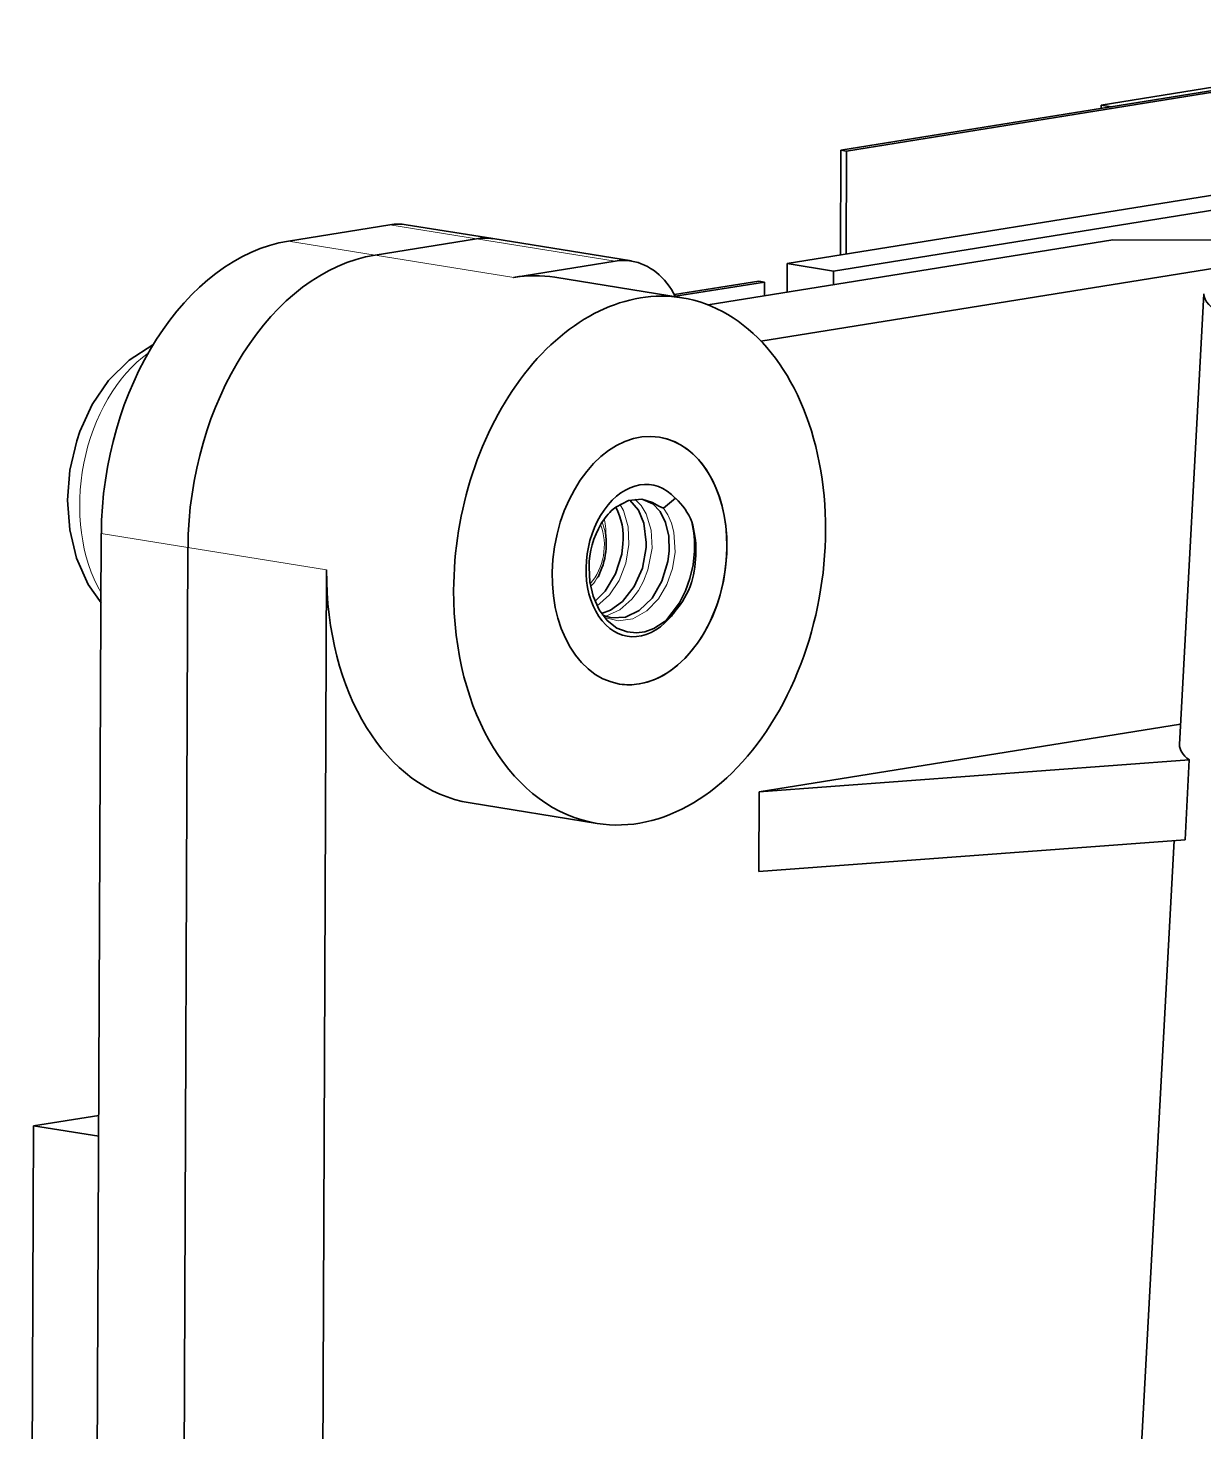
# Model space of a CAD drawing. Extents: x 386 to 1062, y 188 to 634.
# Drawn here: x 912.53 to 927.1, y 599.91 to 617.32 of the extents above; entities that cross this region are included whole.
import ezdxf

# ---------------------------------------------------------------- set-up
doc = ezdxf.new("R2010")
doc.units = 0

msp = doc.modelspace()

# ---------------------------------------------------------------- linework, layer by layer
at = {"color": 7, "lineweight": 35, "ltscale": 0.150304}
msp.add_line((925.828, 616.362), (931.764, 617.316), dxfattribs=at)
at = {"color": 7, "lineweight": 35, "ltscale": 0.16097}
msp.add_line((922.601, 615.803), (928.958, 616.826), dxfattribs=at)
at = {"color": 7, "lineweight": 35, "ltscale": 0.160971}
msp.add_line((929.029, 616.814), (922.672, 615.792), dxfattribs=at)
at = {"color": 7, "lineweight": 35, "ltscale": 0.326134}
msp.add_line((934.814, 616.469), (921.935, 614.397), dxfattribs=at)
at = {"color": 7, "lineweight": 35, "ltscale": 0.311894}
msp.add_line((934.828, 616.285), (922.511, 614.304), dxfattribs=at)
at = {"color": 7, "lineweight": 35, "ltscale": 0.00098878}
msp.add_line((925.828, 616.322), (925.828, 616.362), dxfattribs=at)
at = {"color": 7, "lineweight": 35, "ltscale": 0.003107}
msp.add_line((925.951, 616.342), (925.828, 616.362), dxfattribs=at)
at = {"color": 7, "lineweight": 35, "ltscale": 0.032492}
msp.add_line((922.595, 614.504), (922.601, 615.803), dxfattribs=at)
at = {"color": 7, "lineweight": 35, "ltscale": 0.001811}
msp.add_line((922.601, 615.803), (922.672, 615.792), dxfattribs=at)
at = {"color": 7, "lineweight": 35, "ltscale": 0.031916}
msp.add_line((922.672, 615.792), (922.667, 614.515), dxfattribs=at)
at = {"color": 7, "lineweight": 35, "ltscale": 0.031829}
for p, q in [((917.011, 614.878), (915.754, 614.676)), ((919.803, 614.428), (918.546, 614.226))]:
    msp.add_line(p, q, dxfattribs=at)
at = {"color": 7, "lineweight": 13, "ltscale": 0.027187}
msp.add_line((918.085, 614.705), (917.011, 614.878), dxfattribs=at)
at = {"color": 7, "lineweight": 35, "ltscale": 0.02719}
msp.add_line((918.286, 614.706), (917.213, 614.879), dxfattribs=at)
at = {"color": 7, "lineweight": 13, "ltscale": 0.027189}
for p, q in [((916.828, 614.503), (915.754, 614.676)), ((914.509, 610.876), (913.435, 611.049))]:
    msp.add_line(p, q, dxfattribs=at)
at = {"color": 7, "lineweight": 35, "ltscale": 0.031828}
for p, q in [((916.828, 614.503), (918.085, 614.705)), ((918.085, 614.705), (916.828, 614.503))]:
    msp.add_line(p, q, dxfattribs=at)
at = {"color": 7, "lineweight": 13, "ltscale": 0.043501}
msp.add_line((918.085, 614.705), (919.803, 614.428), dxfattribs=at)
at = {"color": 7, "lineweight": 35, "ltscale": 0.043499}
msp.add_line((918.286, 614.706), (920.004, 614.429), dxfattribs=at)
at = {"color": 7, "lineweight": 35, "ltscale": 0.126992}
msp.add_line((920.955, 613.885), (925.97, 614.691), dxfattribs=at)
at = {"color": 7, "lineweight": 35, "ltscale": 0.039316}
msp.add_line((927.543, 614.688), (925.97, 614.691), dxfattribs=at)
at = {"color": 7, "lineweight": 13, "ltscale": 0.043499}
for p, q in [((916.828, 614.503), (918.546, 614.226)), ((914.509, 610.876), (916.227, 610.599))]:
    msp.add_line(p, q, dxfattribs=at)
at = {"color": 7, "lineweight": 35, "ltscale": 0.157205}
msp.add_line((927.818, 614.435), (921.609, 613.437), dxfattribs=at)
at = {"color": 7, "lineweight": 35, "ltscale": 0.008888}
msp.add_line((921.935, 614.397), (921.933, 614.042), dxfattribs=at)
at = {"color": 7, "lineweight": 35, "ltscale": 0.014591}
msp.add_line((921.935, 614.397), (922.511, 614.304), dxfattribs=at)
at = {"color": 7, "lineweight": 35, "ltscale": 0.039875}
for p, q in [((919.057, 614.227), (920.632, 613.973)), ((918.006, 607.711), (919.58, 607.457))]:
    msp.add_line(p, q, dxfattribs=at)
at = {"color": 7, "lineweight": 35, "ltscale": 0.026462}
msp.add_line((920.538, 614.012), (921.583, 614.18), dxfattribs=at)
at = {"color": 7, "lineweight": 35, "ltscale": 0.027987}
msp.add_line((921.654, 614.168), (920.549, 613.991), dxfattribs=at)
at = {"color": 7, "lineweight": 35, "ltscale": 0.001813}
msp.add_line((921.583, 614.18), (921.654, 614.168), dxfattribs=at)
at = {"color": 7, "lineweight": 35, "ltscale": 0.004285}
msp.add_line((921.654, 613.997), (921.654, 614.168), dxfattribs=at)
at = {"color": 7, "lineweight": 35, "ltscale": 0.004244}
msp.add_line((922.511, 614.304), (922.51, 614.135), dxfattribs=at)
at = {"color": 7, "lineweight": 35, "ltscale": 0.139892}
msp.add_line((927.1, 614.023), (926.797, 608.435), dxfattribs=at)
at = {"color": 7, "lineweight": 35, "ltscale": 0.00027125}
msp.add_line((920.145, 611.473), (920.134, 611.475), dxfattribs=at)
at = {"color": 7, "lineweight": 35, "ltscale": 0.004802}
msp.add_line((920.549, 611.488), (920.403, 611.364), dxfattribs=at)
at = {"color": 7, "lineweight": 35}
for p, q in [((913.312, 582.427), (913.435, 611.049)), ((914.509, 610.876), (914.385, 582.254)), ((914.385, 582.254), (914.509, 610.876)), ((916.227, 610.599), (916.103, 581.977))]:
    msp.add_line(p, q, dxfattribs=at)
at = {"color": 7, "lineweight": 35, "ltscale": 0.00229}
msp.add_line((919.69, 610.972), (919.684, 611.063), dxfattribs=at)
at = {"color": 7, "lineweight": 35, "ltscale": 0.002496}
msp.add_line((919.63, 610.603), (919.593, 610.51), dxfattribs=at)
at = {"color": 7, "lineweight": 35, "ltscale": 0.132255}
msp.add_line((926.811, 608.688), (921.588, 607.848), dxfattribs=at)
at = {"color": 7, "lineweight": 35, "ltscale": 0.133621}
msp.add_line((921.588, 607.848), (926.918, 608.244), dxfattribs=at)
at = {"color": 7, "lineweight": 35, "ltscale": 0.024789}
msp.add_line((926.918, 608.244), (926.868, 607.254), dxfattribs=at)
at = {"color": 7, "lineweight": 35, "ltscale": 0.024674}
msp.add_line((921.588, 607.848), (921.584, 606.861), dxfattribs=at)
at = {"color": 7, "lineweight": 35, "ltscale": 0.132482}
msp.add_line((921.584, 606.861), (926.868, 607.254), dxfattribs=at)
at = {"color": 7, "lineweight": 35, "ltscale": 0.310384}
msp.add_line((926.733, 607.244), (926.062, 594.846), dxfattribs=at)
at = {"color": 7, "lineweight": 35, "ltscale": 0.394781}
msp.add_line((912.528, 587.917), (912.596, 603.708), dxfattribs=at)
at = {"color": 7, "lineweight": 35, "ltscale": 0.020475}
msp.add_line((912.596, 603.708), (913.404, 603.838), dxfattribs=at)
at = {"color": 7, "lineweight": 35, "ltscale": 0.020447}
msp.add_line((912.596, 603.708), (913.403, 603.578), dxfattribs=at)
at = {"color": 7, "lineweight": 35}
for points in [[(914.075, 613.388), (913.78, 613.201), (913.525, 612.948), (913.322, 612.65), (913.17, 612.317)], [(913.432, 610.191), (913.274, 610.417), (913.128, 610.744), (913.043, 611.097), (913.016, 611.466), (913.046, 611.837), (913.13, 612.2), (913.17, 612.317)], [(920.134, 611.475), (919.969, 611.461), (919.81, 611.379), (919.777, 611.351)], [(919.984, 611.465), (920.092, 611.342), (920.159, 611.18), (920.188, 610.94), (920.186, 610.876)], [(920.403, 611.364), (920.343, 611.391), (920.266, 611.435), (920.134, 611.475)], [(920.145, 611.473), (920.269, 611.42), (920.359, 611.325), (920.428, 611.189), (920.468, 611.016), (920.473, 610.83)], [(919.553, 610.206), (919.681, 610.335), (919.809, 610.549), (919.884, 610.795), (919.9, 610.922)], [(919.632, 610.058), (919.744, 610.099), (919.894, 610.208), (920.039, 610.392), (920.14, 610.623), (920.186, 610.876)], [(919.761, 610.006), (919.93, 610.015), (920.1, 610.095), (920.26, 610.249), (920.383, 610.46), (920.457, 610.704), (920.473, 610.83)], [(920.787, 610.83), (920.768, 610.662), (920.728, 610.492), (920.673, 610.339), (920.6, 610.193), (920.431, 609.97)], [(920.411, 609.954), (920.282, 609.873), (920.171, 609.833), (920.069, 609.819), (919.952, 609.83), (919.824, 609.879), (919.705, 609.971), (919.603, 610.105), (919.529, 610.273), (919.488, 610.453), (919.479, 610.631)]]:
    msp.add_lwpolyline(points, dxfattribs=at)
at = {"color": 7, "lineweight": 13}
for points in [[(919.973, 610.913), (919.964, 611.134), (919.905, 611.334), (919.861, 611.413)], [(920.26, 610.867), (920.25, 611.091), (920.189, 611.293), (920.127, 611.396), (920.048, 611.476)], [(920.546, 610.82), (920.532, 611.066), (920.502, 611.18), (920.457, 611.283), (920.403, 611.364)], [(919.578, 610.152), (919.731, 610.29), (919.851, 610.47), (919.935, 610.685), (919.973, 610.913)], [(919.686, 610.026), (919.86, 610.103), (920.011, 610.237), (920.091, 610.343), (920.156, 610.462), (920.21, 610.602), (920.26, 610.867)], [(919.669, 610.011), (919.842, 609.967), (920.021, 609.995), (920.194, 610.091), (920.339, 610.243), (920.444, 610.419), (920.513, 610.615), (920.546, 610.82)]]:
    msp.add_lwpolyline(points, dxfattribs=at)
at = {"color": 7, "lineweight": 35}
for centre, radius, start, end in [((919.074, 611.001), 0.829, 354.5319, 27.1373), ((920.063, 610.933), 0.738, 20.8833, 48.7561), ((920.29, 610.78), 0.768, 131.93, 149.2198), ((919.543, 610.902), 1.245, 356.696, 13.6834), ((920.586, 610.616), 1.107, 149.7871, 179.2266), ((918.832, 610.921), 0.86, 339.8838, 1.5643), ((919.668, 610.827), 1.148, 319.6817, 340.3956), ((919.827, 610.408), 0.407, 242.9786, 260.6599), ((919.864, 610.641), 0.879, 308.5757, 320.63)]:
    msp.add_arc(centre, radius, start, end, dxfattribs=at)
at = {"color": 7, "lineweight": 13}
msp.add_arc((918.721, 611.029), 0.968, 357.6694, 12.0187, dxfattribs=at)
at = {"color": 7, "lineweight": 35}
for centre, major_axis, ratio, start_param, end_param in [((917.006, 613.595), (0.207, 1.283), 0.688745, 6.283184, 6.507116), ((915.74, 611.419), (0.525, 3.258), 0.688745, 0.223931, 1.794726), ((918.079, 613.422), (-0.207, -1.283), 0.688745, 3.141483, 3.365523), ((918.079, 613.422), (0.207, 1.283), 0.688745, 6.283075, 6.507116), ((916.814, 611.246), (0.525, 3.258), 0.688745, 0.22393, 1.794726), ((916.814, 611.246), (0.525, 3.258), 0.688745, 0.223931, 1.794726), ((919.797, 613.145), (-0.207, -1.283), 0.688745, 3.141483, 3.365523), ((919.797, 613.145), (-0.207, -1.283), 0.688745, 2.390716, 3.141483), ((918.531, 610.969), (-0.525, -3.258), 0.688745, 3.141483, 3.365523), ((920.106, 610.715), (-0.525, -3.258), 0.688745, 3.141483, 4.936319), ((920.106, 610.715), (-0.525, -3.258), 0.688745, 6.283075, 9.424668), ((932.245, 613.994), (-5.145, 0.022), 0.160997, 6.275174, 6.916912), ((920.106, 610.715), (-0.247, -1.53), 0.688745, 3.141483, 6.283075), ((920.106, 610.715), (-0.247, -1.53), 0.688745, 3.141483, 6.283075), ((920.106, 610.715), (-0.247, -1.53), 0.688745, 0.22393, 3.141483), ((920.106, 610.715), (-0.247, -1.53), 0.688745, 1.794726, 3.141483), ((920.106, 610.715), (-0.151, -0.938), 0.688745, 2.640858, 7.007115), ((920.106, 610.715), (-0.159, -0.987), 0.688745, 1.402024, 2.187429), ((919.273, 610.85), (0.095, 0.592), 0.688745, 4.982683, 5.029756), ((920.106, 610.715), (-0.247, -1.53), 0.688745, 6.283075, 8.077912), ((918.531, 610.969), (-0.525, -3.258), 0.688745, 4.936319, 6.283075), ((919.273, 610.85), (0.095, 0.592), 0.688745, 4.395088, 4.436319), ((920.106, 610.715), (-0.525, -3.258), 0.688745, 4.936319, 6.283075), ((920.106, 610.715), (-0.151, -0.938), 0.688745, 0.72393, 0.948595), ((920.106, 610.715), (-0.247, -1.53), 0.688745, 6.283075, 6.507115), ((932.221, 608.405), (-5.423, 0.023), 0.160997, 6.275173, 6.49545)]:
    msp.add_ellipse(centre, major_axis=major_axis, ratio=ratio, start_param=start_param, end_param=end_param, dxfattribs=at)
at = {"color": 7, "lineweight": 13}
for centre, major_axis, start_param, end_param in [((914.494, 611.62), (0.303, 1.876), 0.598266, 2.444124), ((919.273, 610.85), (0.095, 0.592), 5.029756, 5.435031), ((919.29, 610.847), (0.086, 0.536), 3.934957, 5.44323), ((919.273, 610.85), (0.095, 0.592), 3.941747, 4.395088)]:
    msp.add_ellipse(centre, major_axis=major_axis, ratio=0.688745, start_param=start_param, end_param=end_param, dxfattribs=at)

doc.saveas('drawing.dxf')
